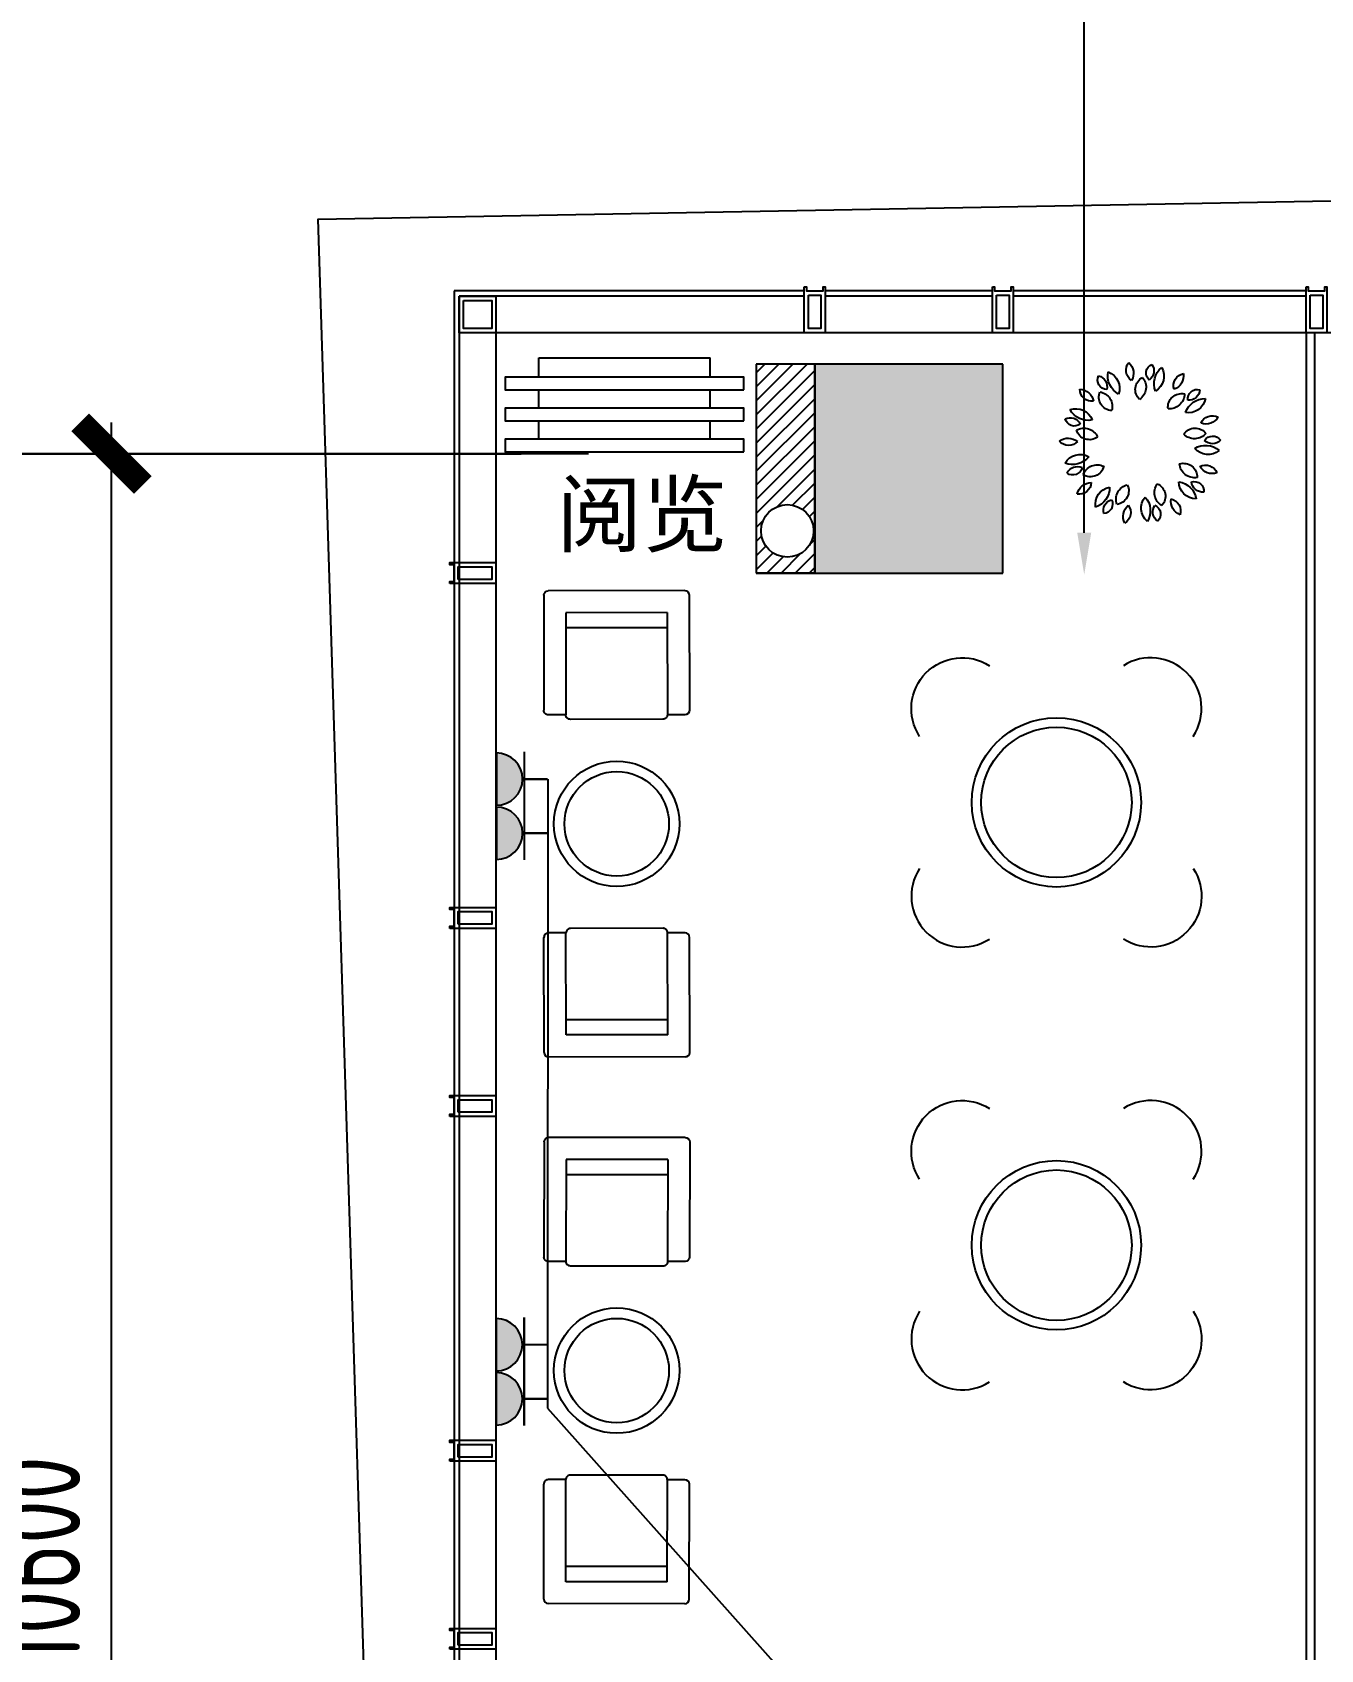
# Model space of a CAD drawing. Header units: inches. Extents: x 10 to 166961, y -47 to 131592.
# Drawn here: x 90431 to 96593, y 37710 to 45450 of the extents above; entities that cross this region are included whole.
import ezdxf

# ---------------------------------------------------------------- set-up
doc = ezdxf.new("R2010")
doc.units = ezdxf.units.IN
doc.header["$MEASUREMENT"] = 0
for name, color, linetype in [('4', 4, 'Continuous'), ('6', 6, 'Continuous'), ('8', 8, 'Continuous'), ('METAL', 7, 'Continuous'), ('PUB_DIM', 3, 'Continuous'), ('Shearwall', 7, 'Continuous'), ('shearwall-bh', 253, 'Continuous'), ('stair', 2, 'Continuous'), ('windows', 4, 'Continuous'), ('z', 2, 'Continuous'), ('修改', 1, 'Continuous'), ('尺寸3', 31, 'Continuous'), ('插座图', 4, 'Continuous')]:
    doc.layers.add(name, color=color, linetype=linetype)
doc.styles.add('F', font='')
doc.styles.add('GBSTYLE', font='gbxwxt.shx', dxfattribs={"width": 0.8, "bigfont": 'gbhzfs.shx'})
doc.styles.get('F').set_extended_font_data('SimHei')

# ---------------------------------------------------------------- blocks, each defined once
blk = doc.blocks.new('_ArchTick')
at = {"color": 0, "linetype": 'ByBlock', "const_width": 0.4}
blk.add_lwpolyline([(-0.5, -0.5), (0.5, 0.5)], dxfattribs=at)
blk = doc.blocks.new('Metal')
at = {"layer": 'METAL', "color": 4}
for points in [[(-50, 20), (-40, 20), (-40, 0), (40, 0), (40, 20), (50, 20), (50, -200), (-50, -200)], [(-30, -20), (30, -20), (30, -180), (-30, -180)]]:
    blk.add_lwpolyline(points, close=True, dxfattribs=at)
blk = doc.blocks.new('A$C35294244')
at = {"layer": '4'}
for p, q in [((733, 860), (54, 860)), ((27, 730), (27, 833)), ((760, 27), (760, 833)), ((0, 157), (0, 703)), ((27, 27), (27, 130)), ((733, 0), (54, 0))]:
    blk.add_line(p, q, dxfattribs=at)
at = {"layer": '4', "extrusion": (0, 0, -1)}
for centre, major_axis, start_param, end_param in [((54, 833), (-27, 0.8), -0.030946, 1.539851), ((733, 833), (-27, 0.7), 1.546516, 3.117312), ((27, 703), (-27, 0.8), -0.030946, 1.539851), ((27, 157), (-27, 1.1), 4.672746, 6.243543), ((54, 27), (27, 0.8), 1.601741, 3.172537), ((733, 27), (-27, 0.8), 3.110647, 4.681443)]:
    blk.add_ellipse(centre, major_axis=major_axis, ratio=1, start_param=start_param, end_param=end_param, dxfattribs=at)
at = {"layer": '8', "color": 4}
for p, q in [((630, 730), (27, 730)), ((630, 130), (630, 730)), ((630, 130), (27, 130))]:
    blk.add_line(p, q, dxfattribs=at)
at = {"layer": '8'}
blk.add_line((540, 130), (540, 730), dxfattribs=at)
blk = doc.blocks.new('A$C029860CA')
at = {"layer": '插座图', "lineweight": -2}
blk.add_hatch(color=3, dxfattribs=at).paths.add_polyline_path([(96.7, 0, 1), (2.2, 0)])
at = {"layer": '插座图', "color": 3, "lineweight": -2}
blk.add_line((2.2, 0), (96.7, 0), dxfattribs=at)
at = {"layer": '插座图', "color": 3, "lineweight": -2, "const_width": 4}
for points in [[(49.5, 47.3), (49.5, 92.7)], [(0, 50.5), (97.9, 50.5)]]:
    blk.add_lwpolyline(points, dxfattribs=at)
at = {"layer": '插座图', "color": 3, "lineweight": -2}
blk.add_arc((49.5, 0), 47.3, 0, 180, dxfattribs=at)

msp = doc.modelspace()

# ---------------------------------------------------------------- hatches: boundary and pattern name
at = {"layer": 'shearwall-bh'}
msp.add_hatch(color=252, dxfattribs=at).paths.add_polyline_path([(95073.4, 43862), (94173.4, 43862), (94173.4, 42862), (95073.4, 42862)])

# ---------------------------------------------------------------- linework, layer by layer
at = {"color": 252}
for p, q in [((94173.4, 43862), (93893.4, 43862)), ((93893.4, 43862), (93893.4, 42862)), ((94173.4, 42862), (94173.4, 43862)), ((94173.4, 42862), (93893.4, 42862)), ((93893.4, 42862), (94173.4, 42862))]:
    msp.add_line(p, q, dxfattribs=at)
at = {"color": 2}
for p, q in [((92896, 41876.2), (92896, 41617.2)), ((92896, 41617.2), (92895, 39169.7)), ((92895, 39169.7), (92894.9, 38865.5)), ((92894.9, 38865.5), (95631.8, 35795.3))]:
    msp.add_line(p, q, dxfattribs=at)
at = {"color": 3, "extrusion": (0, 0, -1)}
for centre, major_axis, start_param, end_param in [((95572.6, 43786.1), (0, 46), 3.199409, 5.158914), ((95518.8, 43754.4), (0, 53.1), 0.235044, 1.840252), ((95674.4, 43805.5), (0, 99.1), 3.641815, 4.907201), ((95547.4, 43746.1), (0, 84.1), 0.361435, 1.904262), ((95721.2, 43832.7), (0, 58.7), 3.7152, 5.385729), ((95629.3, 43817.7), (0, 69.1), 0.727907, 2.089945), ((95804.8, 43819), (0, 46), 3.897457, 5.856962), ((95743.2, 43829.3), (0, 53.1), 0.933015, 2.538223), ((95895.3, 43768.4), (0, 99.1), 4.339876, 5.605262), ((95759.7, 43804.5), (0, 84.1), 1.059533, 2.602359), ((95948.6, 43759.2), (0, 58.7), 4.413322, 6.083851), ((95868.6, 43806.7), (0, 69.1), 1.426, 2.788038), ((95439, 43672.4), (0, 69.1), 0.029772, 1.39181), ((95499.7, 43742.9), (0, 58.7), 3.017034, 4.687563), ((95597.9, 43704.7), (0, 65.1), 3.198246, 5.106492), ((95524.6, 43658.7), (0, 72.1), 0.183377, 1.838384), ((95771.8, 43740.3), (0, 65.1), 3.896304, 5.80455), ((95686.2, 43752.2), (0, 72.1), 0.881488, 2.536495), ((96003.8, 43694.9), (0, 46), 4.595675, 6.55518), ((95963.2, 43742.4), (0, 53.1), 1.631102, 3.23631), ((95422.3, 43564.8), (0, 84.1), -0.33673, 1.206097), ((95928, 43655.9), (0, 65.1), 4.594489, 6.502734), ((95870, 43720), (0, 72.1), 1.579596, 3.234603), ((96040.6, 43598.1), (0, 99.1), -1.245145, 0.020241), ((95960, 43712.8), (0, 84.1), 1.757707, 3.300533), ((95395, 43552.8), (0, 53.1), -0.463164, 1.142045), ((95415.8, 43611.7), (0, 46), 2.501285, 4.46079), ((95481.4, 43692), (0, 99.1), 2.943638, 4.209024), ((96075.5, 43556.7), (0, 58.7), -1.171754, 0.498775), ((96044.8, 43644.5), (0, 69.1), 2.123991, 3.486029), ((95386.6, 43438.7), (0, 69.1), -0.668411, 0.693627), ((95461, 43483.3), (0, 72.1), -0.514732, 1.140275), ((95487.6, 43565.5), (0, 65.1), 2.500137, 4.408382), ((95993.3, 43490.8), (0, 65.1), -0.990524, 0.917722), ((95990.2, 43577.2), (0, 72.1), 2.277736, 3.932743), ((96076.5, 43471.9), (0, 46), -0.989392, 0.970113), ((96075.9, 43534.4), (0, 53.1), 2.329321, 3.934529), ((95387.8, 43531.7), (0, 58.7), 2.318944, 3.989473), ((95443, 43345.5), (0, 84.1), -1.034825, 0.508001), ((95406.5, 43480.9), (0, 99.1), 2.245508, 3.510894), ((96042.4, 43374.1), (0, 99.1), -0.54703, 0.718356), ((96054.4, 43513.8), (0, 84.1), 2.455785, 3.998612), ((95429.8, 43318.8), (0, 53.1), -1.16119, 0.444018), ((95407.9, 43377.3), (0, 46), 1.803199, 3.762704), ((95525, 43307.9), (0, 72.1), -1.212954, 0.442053), ((95492.5, 43388), (0, 65.1), 1.80205, 3.710295), ((95937.3, 43322.3), (0, 65.1), -0.292422, 1.615824), ((95990.4, 43390.5), (0, 72.1), 2.975785, 4.630793), ((96042.6, 43320), (0, 58.7), -0.473495, 1.197034), ((96075.5, 43407), (0, 69.1), 2.822268, 4.184306), ((95496.7, 43226), (0, 69.1), -1.366455, -0.004417), ((95437.8, 43298), (0, 58.7), 1.62071, 3.291239), ((95599.8, 43190.8), (0, 84.1), 4.550266, 6.093093), ((95484.8, 43271.1), (0, 99.1), 1.547316, 2.812702), ((95686.8, 43214.8), (0, 72.1), 4.372155, 6.027162), ((95610.4, 43255.3), (0, 65.1), 1.103973, 3.012219), ((95870.6, 43247.4), (0, 72.1), 3.67404, 5.329047), ((95786, 43229.3), (0, 65.1), 0.405746, 2.313991), ((95998.9, 43300.7), (0, 84.1), 3.154044, 4.696871), ((95899.9, 43201.4), (0, 99.1), 0.151053, 1.416439), ((95988.9, 43254.4), (0, 46), -0.291276, 1.668228), ((96028.6, 43302.7), (0, 53.1), 3.027433, 4.632641), ((95606.9, 43161.9), (0, 53.1), 4.423719, 6.028927), ((95552.5, 43192.6), (0, 46), 1.10507, 3.064575), ((95717.8, 43133.8), (0, 69.1), 4.218436, 5.580474), ((95626.4, 43151.1), (0, 58.7), 0.922664, 2.593193), ((95819.3, 43173.1), (0, 84.1), 3.852125, 5.394951), ((95679.7, 43160.7), (0, 99.1), 0.849262, 2.114647), ((95843.4, 43155.5), (0, 53.1), 3.725536, 5.330744), ((95781.9, 43144.1), (0, 46), 0.406793, 2.366298), ((95946.4, 43205.3), (0, 69.1), 3.520349, 4.882387), ((95865.2, 43159.8), (0, 58.7), 0.224487, 1.895016)]:
    msp.add_ellipse(centre, major_axis=major_axis, ratio=1, start_param=start_param, end_param=end_param, dxfattribs=at)
at = {"layer": '4', "color": 4}
for p, q in [((92853.7, 43799.9), (92853.7, 43892.3)), ((92853.7, 43892.3), (93673.3, 43892.3)), ((93673.3, 43799.9), (93673.3, 43892.3)), ((92853.7, 43651.2), (92853.7, 43739.6)), ((93673.3, 43651.2), (93673.3, 43739.6)), ((92853.7, 43502.5), (92853.7, 43590.9)), ((93673.3, 43502.5), (93673.3, 43590.9))]:
    msp.add_line(p, q, dxfattribs=at)
at = {"layer": '4', "color": 252}
for p, q in [((93893.4, 43820.8), (93934.6, 43862)), ((93893.4, 43753.4), (94002, 43862)), ((93893.4, 43686.1), (94069.3, 43862)), ((93893.4, 43618.7), (94136.7, 43862)), ((93893.4, 43551.4), (94173.4, 43831.4)), ((93893.4, 43484), (94173.4, 43764)), ((93893.4, 43416.7), (94173.4, 43696.7)), ((93893.4, 43349.3), (94173.4, 43629.3)), ((93893.4, 43282), (94173.4, 43562)), ((93893.4, 43214.6), (94173.4, 43494.6)), ((93893.4, 43147.3), (94173.4, 43427.3)), ((93993.1, 43179.6), (94173.4, 43359.9)), ((94067.9, 43187.1), (94173.4, 43292.6)), ((94114.9, 43166.7), (94173.4, 43225.2)), ((93893.4, 43079.9), (93926.7, 43113.3)), ((94147.9, 43132.4), (94173.4, 43157.9)), ((93893.4, 43012.6), (93919.3, 43038.4)), ((94166.6, 43083.7), (94173.4, 43090.5)), ((93893.4, 42945.2), (93939.6, 42991.5)), ((93893.4, 42877.9), (93974, 42958.4)), ((94012.3, 42862), (94105.2, 42955)), ((94079.6, 42862), (94173.4, 42955.8)), ((94151.4, 43001.1), (94173.4, 43023.2)), ((93944.9, 42862), (94022.6, 42939.7)), ((94147, 42862), (94173.4, 42888.4))]:
    msp.add_line(p, q, dxfattribs=at)
msp.add_circle((94042.4, 43063.9), 125.8, dxfattribs=at)
at = {"layer": '4', "color": 4}
for centre in [(93226.2, 41662.2), (93226.2, 39045.7)]:
    msp.add_circle(centre, 300, dxfattribs=at)
at = {"layer": '4', "extrusion": (0, 0, -1)}
for centre in [(95329.6, 41764.8), (95329.6, 39645.6)]:
    msp.add_ellipse(centre, major_axis=(0, 405), ratio=1, start_param=4.712301, end_param=10.995486, dxfattribs=at)
at = {"layer": '6', "color": 6}
for points in [[(93834, 43739.6), (93834, 43799.9), (92692.9, 43799.9), (92692.9, 43739.6)], [(93834, 43590.9), (93834, 43651.2), (92692.9, 43651.2), (92692.9, 43590.9)], [(93834, 43442.2), (93834, 43502.5), (92692.9, 43502.5), (92692.9, 43442.2)]]:
    msp.add_lwpolyline(points, close=True, dxfattribs=at)
at = {"layer": '8', "color": 8}
for centre in [(93226.2, 41662.2), (93226.2, 39045.7)]:
    msp.add_circle(centre, 250, dxfattribs=at)
at = {"layer": '8', "extrusion": (0, 0, -1)}
for centre, start_param, end_param in [((94878.6, 42213.9), 4.407646, 7.125292), ((95780.5, 41315.6), 1.266054, 3.9837), ((94878.6, 40094.8), 4.407646, 7.125292), ((95780.5, 39196.5), 1.266054, 3.9837)]:
    msp.add_ellipse(centre, major_axis=(-66.1, 233.9), ratio=1, start_param=start_param, end_param=end_param, dxfattribs=at)
at = {"layer": '8'}
for centre, start_param, end_param in [((95780.5, 42213.9), 4.407646, 7.125292), ((94878.6, 41315.6), 1.266054, 3.9837), ((95780.5, 40094.8), 4.407646, 7.125292), ((94878.6, 39196.5), 1.266054, 3.9837)]:
    msp.add_ellipse(centre, major_axis=(66.1, 233.9), ratio=1, start_param=start_param, end_param=end_param, dxfattribs=at)
at = {"layer": '8', "color": 8, "extrusion": (0, 0, -1)}
for centre in [(95329.6, 41764.8), (95329.6, 39645.6)]:
    msp.add_ellipse(centre, major_axis=(0, 360), ratio=1, start_param=4.712251, end_param=10.995436, dxfattribs=at)
at = {"layer": 'METAL'}
for points in [[(92473.4, 44187), (92648.4, 44187), (92648.4, 44012), (92473.4, 44012)], [(92493.4, 44167), (92628.4, 44167), (92628.4, 44032), (92493.4, 44032)]]:
    msp.add_lwpolyline(points, close=True, dxfattribs=at)
at = {"layer": 'PUB_DIM', "transparency": 16777216}
for p, q in [((90809.7, 32683.4), (90809.7, 43583.4)), ((92991.2, 43433.4), (89859.7, 43433.4)), ((93091.2, 43433.4), (90659.7, 43433.4))]:
    msp.add_line(p, q, dxfattribs=at)
at = {"layer": 'PUB_DIM', "color": 6}
msp.add_line((88738.1, 43433.4), (92769.5, 43433.4), dxfattribs=at)
at = {"layer": 'Shearwall', "color": 252}
for p, q in [((95073.4, 43862), (94173.4, 43862)), ((94173.4, 43862), (94173.4, 42862)), ((95073.4, 42862), (95073.4, 43862)), ((94173.4, 42862), (95073.4, 42862))]:
    msp.add_line(p, q, dxfattribs=at)
at = {"layer": 'stair', "color": 6}
msp.add_lwpolyline([(92098.4, 35062), (92098.4, 35062), (91798.6, 44555.7), (119723.4, 45062), (119723.4, 44287)], dxfattribs=at)
at = {"layer": 'windows', "color": 2}
for p, q in [((92448.4, 44212), (92448.4, 35262)), ((94123.4, 44212), (92448.4, 44212)), ((95023.4, 44212), (94223.4, 44212)), ((96523.4, 44212), (95123.4, 44212)), ((92473.4, 44187), (92473.4, 35262)), ((94123.4, 44187), (92473.4, 44187)), ((95023.4, 44187), (94223.4, 44187)), ((96523.4, 44187), (95123.4, 44187)), ((104223.4, 44012), (92648.4, 44012)), ((92648.4, 44012), (92648.4, 35262))]:
    msp.add_line(p, q, dxfattribs=at)
at = {"layer": '尺寸3', "color": 252}
for p, q in [((96523.4, 44012), (96523.4, 37062)), ((96563.4, 44012), (96563.4, 37062))]:
    msp.add_line(p, q, dxfattribs=at)
msp.add_lwpolyline([(95462.5, 43055), (95462.5, 46615.1), (97583, 46615.1)], dxfattribs=at)
msp.add_solid([(95495.8, 43055), (95462.5, 42855), (95429.1, 43055)], dxfattribs=at)

# ---------------------------------------------------------------- block references
at = {"layer": '8', "zscale": 0.81}
for p, xscale, yscale, rotation in [((93574.1, 42162.5), 0.8099999999286325, 0.8100000000194996, 90.04758583398832), ((93574.9, 41162.4), -0.8099999999334283, 0.8100000000194996, 90.04391767672905), ((93574.9, 39545.4), 0.8099999999334282, 0.8100000000194993, 89.95608232327082)]:
    msp.add_blockref('A$C35294244', p, dxfattribs=dict(at, xscale=xscale, yscale=yscale, rotation=rotation))
at = {"layer": '8', "extrusion": (-1.69445e-46, -2.56522e-45, -1), "xscale": 0.8099999999286325, "yscale": 0.8100000000194995, "zscale": -0.81, "rotation": 270.0475858339885}
msp.add_blockref('A$C35294244', (-93574.1, 38545.4), dxfattribs=at)
at = {"layer": 'PUB_DIM', "xscale": 300, "yscale": 300, "zscale": 300, "rotation": 90}
msp.add_blockref('_ArchTick', (90809.7, 43433.4), dxfattribs=at)
at = {"layer": '修改', "color": 2}
for p in [(94173.4, 44212), (95073.4, 44212), (96573.4, 44212)]:
    msp.add_blockref('Metal', p, dxfattribs=at)
at = {"layer": '修改', "rotation": 90}
for p in [(92448.4, 42862), (92448.4, 41212), (92448.4, 40312), (92448.4, 38662), (92448.4, 37762)]:
    msp.add_blockref('Metal', p, dxfattribs=at)
at = {"layer": '插座图', "color": 0, "xscale": 2.647941336967051, "yscale": 2.647941328585148, "zscale": 2.647941328421054, "rotation": 269.999999886646}
for p in [(92650.6, 42007.1), (92650.6, 41748.1), (92649.6, 39300.6), (92649.6, 39041.6)]:
    msp.add_blockref('A$C029860CA', p, dxfattribs=at)

# ---------------------------------------------------------------- texts
at = {"layer": 'PUB_DIM', "color": 7, "transparency": 16777216, "insert": (90434.7, 38133.4), "char_height": 450, "attachment_point": 5, "rotation": 90, "style": 'GBSTYLE'}
msp.add_mtext('\\A1;10600', dxfattribs=at)
at = {"layer": 'z', "color": 252, "style": 'F'}
msp.add_text('阅览', height=300, dxfattribs=at).set_placement((92938.5, 42993.5, 0))

doc.saveas('drawing.dxf')
